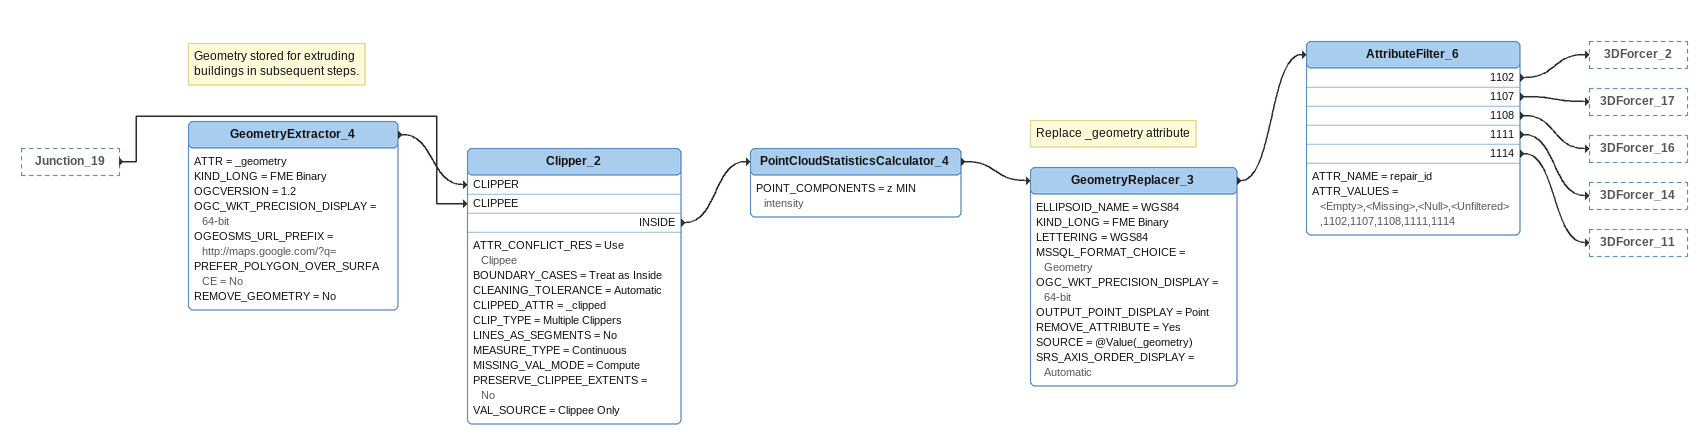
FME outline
Junction_19 [outside]
    -> Clipper_2 [CLIPPEE]
Note: Geometry stored for extruding buildings in subsequent steps.
GeometryExtractor_4
    ATTR = _geometry
    KIND_LONG = FME Binary
    OGCVERSION = 1.2
    OGC_WKT_PRECISION_DISPLAY = 64-bit
    OGEOSMS_URL_PREFIX = http://maps.google.com/?q=
    PREFER_POLYGON_OVER_SURFACE = No
    REMOVE_GEOMETRY = No
    -> Clipper_2 [CLIPPER]
Clipper_2
    ATTR_CONFLICT_RES = Use Clippee
    BOUNDARY_CASES = Treat as Inside
    CLEANING_TOLERANCE = Automatic
    CLIPPED_ATTR = _clipped
    CLIP_TYPE = Multiple Clippers
    LINES_AS_SEGMENTS = No
    MEASURE_TYPE = Continuous
    MISSING_VAL_MODE = Compute
    PRESERVE_CLIPPEE_EXTENTS = No
    VAL_SOURCE = Clippee Only
    INSIDE -> PointCloudStatisticsCalculator_4
PointCloudStatisticsCalculator_4
    POINT_COMPONENTS = z MIN        intensity
    -> GeometryReplacer_3
Note: Replace _geometry attribute
GeometryReplacer_3
    ELLIPSOID_NAME = WGS84
    KIND_LONG = FME Binary
    LETTERING = WGS84
    MSSQL_FORMAT_CHOICE = Geometry
    OGC_WKT_PRECISION_DISPLAY = 64-bit
    OUTPUT_POINT_DISPLAY = Point
    REMOVE_ATTRIBUTE = Yes
    SOURCE = @Value(_geometry)
    SRS_AXIS_ORDER_DISPLAY = Automatic
    -> AttributeFilter_6
AttributeFilter_6
    ATTR_NAME = repair_id
    ATTR_VALUES = <Empty>,<Missing>,<Null>,<Unfiltered>,1102,1107,1108,1111,1114
    1102 -> 3DForcer_2
    1107 -> 3DForcer_17
    1108 -> 3DForcer_16
    1111 -> 3DForcer_14
    1114 -> 3DForcer_11
